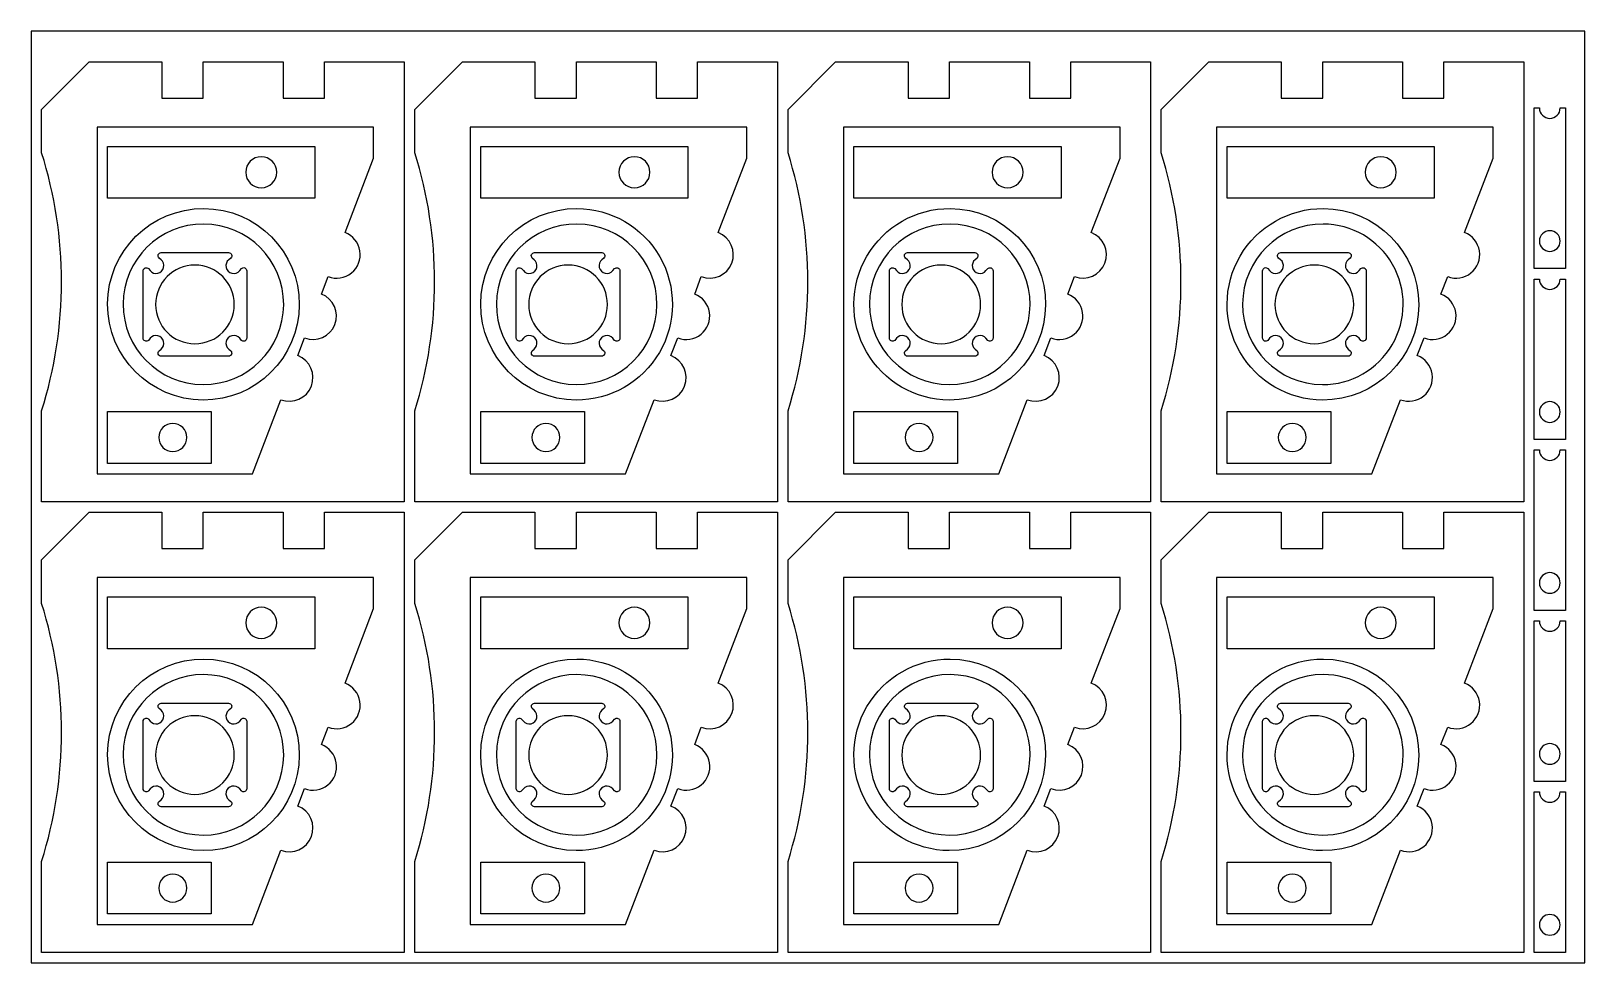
# Model space of a CAD drawing. Header units: metres. Extents: x 0 to 1500, y 0 to 900.
import ezdxf

# ---------------------------------------------------------------- set-up
doc = ezdxf.new("R2010")
doc.units = ezdxf.units.M

msp = doc.modelspace()

# ---------------------------------------------------------------- linework, layer by layer
for points in [[(0, 0), (1500, 0), (1500, 900), (0, 900)], [(273.9, 738.6), (73.9, 738.6), (73.9, 788.6), (273.9, 788.6)], [(634.1, 738.6), (434.1, 738.6), (434.1, 788.6), (634.1, 788.6)], [(994.3, 738.6), (794.3, 738.6), (794.3, 788.6), (994.3, 788.6)], [(1354.6, 738.6), (1154.6, 738.6), (1154.6, 788.6), (1354.6, 788.6)], [(173.9, 482.5), (73.9, 482.5), (73.9, 532.5), (173.9, 532.5)], [(534.1, 482.5), (434.1, 482.5), (434.1, 532.5), (534.1, 532.5)], [(894.3, 482.5), (794.3, 482.5), (794.3, 532.5), (894.3, 532.5)], [(1254.6, 482.5), (1154.6, 482.5), (1154.6, 532.5), (1254.6, 532.5)], [(273.9, 303.5), (73.9, 303.5), (73.9, 353.5), (273.9, 353.5)], [(634.1, 303.5), (434.1, 303.5), (434.1, 353.5), (634.1, 353.5)], [(994.3, 303.5), (794.3, 303.5), (794.3, 353.5), (994.3, 353.5)], [(1354.6, 303.5), (1154.6, 303.5), (1154.6, 353.5), (1354.6, 353.5)], [(173.9, 47.3), (73.9, 47.3), (73.9, 97.3), (173.9, 97.3)], [(534.1, 47.3), (434.1, 47.3), (434.1, 97.3), (534.1, 97.3)], [(894.3, 47.3), (794.3, 47.3), (794.3, 97.3), (894.3, 97.3)], [(1254.6, 47.3), (1154.6, 47.3), (1154.6, 97.3), (1254.6, 97.3)]]:
    msp.add_lwpolyline(points, close=True)
for points in [[(360.2, 445.3), (10.2, 445.3), (10.2, 533.2, 0.153732), (10.2, 782.5), (10.2, 824.4), (56.1, 870.3), (126.2, 870.3), (126.2, 835.3), (166.2, 835.3), (166.2, 870.3), (243.2, 870.3), (243.2, 835.3), (283.2, 835.3), (283.2, 870.3), (360.2, 870.3)], [(720.4, 445.3), (370.4, 445.3), (370.4, 533.2, 0.153732), (370.4, 782.5), (370.4, 824.4), (416.4, 870.3), (486.4, 870.3), (486.4, 835.3), (526.4, 835.3), (526.4, 870.3), (603.4, 870.3), (603.4, 835.3), (643.4, 835.3), (643.4, 870.3), (720.4, 870.3)], [(1080.7, 445.3), (730.7, 445.3), (730.7, 533.2, 0.153732), (730.7, 782.5), (730.7, 824.4), (776.6, 870.3), (846.7, 870.3), (846.7, 835.3), (886.7, 835.3), (886.7, 870.3), (963.7, 870.3), (963.7, 835.3), (1003.7, 835.3), (1003.7, 870.3), (1080.7, 870.3)], [(1440.9, 445.3), (1090.9, 445.3), (1090.9, 533.2, 0.153732), (1090.9, 782.5), (1090.9, 824.4), (1136.8, 870.3), (1206.9, 870.3), (1206.9, 835.3), (1246.9, 835.3), (1246.9, 870.3), (1323.9, 870.3), (1323.9, 835.3), (1363.9, 835.3), (1363.9, 870.3), (1440.9, 870.3)], [(1451.1, 670.7), (1451.1, 825.7), (1456.1, 825.7, 1), (1476.1, 825.7), (1481.1, 825.7), (1481.1, 670.7)], [(330.7, 777.3), (330.7, 807.3), (63.7, 807.3), (63.7, 472.3), (213.7, 472.3), (241.2, 544, 1), (257.5, 586.5), (264, 603.6, 1), (280.3, 646), (286.8, 662.8, 1), (303.1, 705.3)], [(690.9, 777.3), (690.9, 807.3), (423.9, 807.3), (423.9, 472.3), (573.9, 472.3), (601.4, 544, 1), (617.7, 586.5), (624.3, 603.6, 1), (640.6, 646), (647, 662.8, 1), (663.3, 705.3)], [(1051.2, 777.3), (1051.2, 807.3), (784.2, 807.3), (784.2, 472.3), (934.2, 472.3), (961.7, 544, 1), (978, 586.5), (984.5, 603.6, 1), (1000.8, 646), (1007.3, 662.8, 1), (1023.5, 705.3)], [(1411.4, 777.3), (1411.4, 807.3), (1144.4, 807.3), (1144.4, 472.3), (1294.4, 472.3), (1321.9, 544, 1), (1338.2, 586.5), (1344.7, 603.6, 1), (1361, 646), (1367.5, 662.8, 1), (1383.8, 705.3)], [(237.2, 763.6, 1), (207.2, 763.6, 1)], [(597.4, 763.6, 1), (567.4, 763.6, 1)], [(957.7, 763.6, 1), (927.7, 763.6, 1)], [(1317.9, 763.6, 1), (1287.9, 763.6, 1)], [(166.8, 728.6, -1), (166, 543.6, -1)], [(527, 728.6, -1), (526.2, 543.6, -1)], [(887.2, 728.6, -1), (886.4, 543.6, -1)], [(1247.5, 728.6, -1), (1246.7, 543.6, -1)], [(166.7, 713.6, 1), (166, 558.6, 1)], [(527, 713.6, 1), (526.3, 558.6, 1)], [(887.2, 713.6, 1), (886.5, 558.6, 1)], [(1247.4, 713.6, 1), (1246.7, 558.6, 1)], [(1466.1, 687.2, 1), (1466.1, 707.2, 1)], [(125.6, 686), (190.7, 686, -0.668179), (192.8, 680.8), (190.8, 679.2, 1.090085), (201.4, 668.6), (203, 670.6, -0.668179), (208.2, 668.5), (208.2, 603.5, -0.668179), (203, 601.3), (201.4, 603.3, 1.090085), (190.8, 592.7), (192.8, 591.1, -0.668179), (190.7, 586), (125.6, 586, -0.668179), (123.5, 591.1), (125.5, 592.7, 1.090085), (114.9, 603.3), (113.3, 601.3, -0.668179), (108.2, 603.5), (108.2, 668.5, -0.668179), (113.3, 670.6), (114.9, 668.6, 1.090085), (125.5, 679.2), (123.5, 680.8, -0.668179)], [(485.9, 686), (550.9, 686, -0.668179), (553, 680.8), (551, 679.2, 1.090085), (561.6, 668.6), (563.3, 670.6, -0.668179), (568.4, 668.5), (568.4, 603.5, -0.668179), (563.3, 601.3), (561.6, 603.3, 1.090085), (551, 592.7), (553, 591.1, -0.668179), (550.9, 586), (485.9, 586, -0.668179), (483.8, 591.1), (485.7, 592.7, 1.090085), (475.2, 603.3), (473.5, 601.3, -0.668179), (468.4, 603.5), (468.4, 668.5, -0.668179), (473.5, 670.6), (475.2, 668.6, 1.090085), (485.7, 679.2), (483.8, 680.8, -0.668179)], [(846.1, 686), (911.1, 686, -0.668179), (913.2, 680.8), (911.3, 679.2, 1.090085), (921.8, 668.6), (923.5, 670.6, -0.668179), (928.6, 668.5), (928.6, 603.5, -0.668179), (923.5, 601.3), (921.8, 603.3, 1.090085), (911.3, 592.7), (913.2, 591.1, -0.668179), (911.1, 586), (846.1, 586, -0.668179), (844, 591.1), (846, 592.7, 1.090085), (835.4, 603.3), (833.7, 601.3, -0.668179), (828.6, 603.5), (828.6, 668.5, -0.668179), (833.7, 670.6), (835.4, 668.6, 1.090085), (846, 679.2), (844, 680.8, -0.668179)], [(1206.3, 686), (1271.4, 686, -0.668179), (1273.5, 680.8), (1271.5, 679.2, 1.090085), (1282.1, 668.6), (1283.7, 670.6, -0.668179), (1288.8, 668.5), (1288.8, 603.5, -0.668179), (1283.7, 601.3), (1282.1, 603.3, 1.090085), (1271.5, 592.7), (1273.5, 591.1, -0.668179), (1271.4, 586), (1206.3, 586, -0.668179), (1204.2, 591.1), (1206.2, 592.7, 1.090085), (1195.6, 603.3), (1194, 601.3, -0.668179), (1188.8, 603.5), (1188.8, 668.5, -0.668179), (1194, 670.6), (1195.6, 668.6, 1.090085), (1206.2, 679.2), (1204.2, 680.8, -0.668179)], [(196.2, 636, 1), (120.2, 636, 1)], [(556.4, 636, 1), (480.4, 636, 1)], [(916.6, 636, 1), (840.6, 636, 1)], [(1276.8, 636, 1), (1200.8, 636, 1)], [(1451.1, 505.5), (1451.1, 660.5), (1456.1, 660.5, 1), (1476.1, 660.5), (1481.1, 660.5), (1481.1, 505.5)], [(1466.1, 522.1, 1), (1466.1, 542.1, 1)], [(150.3, 507.5, 1), (123.3, 507.5, 1)], [(510.5, 507.5, 1), (483.5, 507.5, 1)], [(870.7, 507.5, 1), (843.7, 507.5, 1)], [(1231, 507.5, 1), (1204, 507.5, 1)], [(1451.1, 340.4), (1451.1, 495.4), (1456.1, 495.4, 1), (1476.1, 495.4), (1481.1, 495.4), (1481.1, 340.4)], [(360.2, 10.2), (10.2, 10.2), (10.2, 98, 0.153732), (10.2, 347.3), (10.2, 389.3), (56.1, 435.2), (126.2, 435.2), (126.2, 400.2), (166.2, 400.2), (166.2, 435.2), (243.2, 435.2), (243.2, 400.2), (283.2, 400.2), (283.2, 435.2), (360.2, 435.2)], [(720.4, 10.2), (370.4, 10.2), (370.4, 98, 0.153732), (370.4, 347.3), (370.4, 389.3), (416.4, 435.2), (486.4, 435.2), (486.4, 400.2), (526.4, 400.2), (526.4, 435.2), (603.4, 435.2), (603.4, 400.2), (643.4, 400.2), (643.4, 435.2), (720.4, 435.2)], [(1080.7, 10.2), (730.7, 10.2), (730.7, 98, 0.153732), (730.7, 347.3), (730.7, 389.3), (776.6, 435.2), (846.7, 435.2), (846.7, 400.2), (886.7, 400.2), (886.7, 435.2), (963.7, 435.2), (963.7, 400.2), (1003.7, 400.2), (1003.7, 435.2), (1080.7, 435.2)], [(1440.9, 10.2), (1090.9, 10.2), (1090.9, 98, 0.153732), (1090.9, 347.3), (1090.9, 389.3), (1136.8, 435.2), (1206.9, 435.2), (1206.9, 400.2), (1246.9, 400.2), (1246.9, 435.2), (1323.9, 435.2), (1323.9, 400.2), (1363.9, 400.2), (1363.9, 435.2), (1440.9, 435.2)], [(1466.1, 357, 1), (1466.1, 377, 1)], [(330.7, 342.2), (330.7, 372.2), (63.7, 372.2), (63.7, 37.2), (213.7, 37.2), (241.2, 108.9, 1), (257.5, 151.4), (264, 168.4, 1), (280.3, 210.9), (286.8, 227.7, 1), (303.1, 270.2)], [(690.9, 342.2), (690.9, 372.2), (423.9, 372.2), (423.9, 37.2), (573.9, 37.2), (601.4, 108.9, 1), (617.7, 151.4), (624.3, 168.4, 1), (640.6, 210.9), (647, 227.7, 1), (663.3, 270.2)], [(1051.2, 342.2), (1051.2, 372.2), (784.2, 372.2), (784.2, 37.2), (934.2, 37.2), (961.7, 108.9, 1), (978, 151.4), (984.5, 168.4, 1), (1000.8, 210.9), (1007.3, 227.7, 1), (1023.5, 270.2)], [(1411.4, 342.2), (1411.4, 372.2), (1144.4, 372.2), (1144.4, 37.2), (1294.4, 37.2), (1321.9, 108.9, 1), (1338.2, 151.4), (1344.7, 168.4, 1), (1361, 210.9), (1367.5, 227.7, 1), (1383.8, 270.2)], [(237.2, 328.5, 1), (207.2, 328.5, 1)], [(597.4, 328.5, 1), (567.4, 328.5, 1)], [(957.7, 328.5, 1), (927.7, 328.5, 1)], [(1317.9, 328.5, 1), (1287.9, 328.5, 1)], [(1451.1, 175.3), (1451.1, 330.3), (1456.1, 330.3, 1), (1476.1, 330.3), (1481.1, 330.3), (1481.1, 175.3)], [(166.8, 293.5, -1), (166, 108.5, -1)], [(527, 293.5, -1), (526.2, 108.5, -1)], [(887.2, 293.5, -1), (886.4, 108.5, -1)], [(1247.5, 293.5, -1), (1246.7, 108.5, -1)], [(166.7, 278.5, 1), (166, 123.5, 1)], [(527, 278.5, 1), (526.3, 123.5, 1)], [(887.2, 278.5, 1), (886.5, 123.5, 1)], [(1247.4, 278.5, 1), (1246.7, 123.5, 1)], [(125.6, 250.8), (190.7, 250.8, -0.668179), (192.8, 245.7), (190.8, 244.1, 1.090085), (201.4, 233.5), (203, 235.5, -0.668179), (208.2, 233.4), (208.2, 168.3, -0.668179), (203, 166.2), (201.4, 168.2, 1.090085), (190.8, 157.6), (192.8, 156, -0.668179), (190.7, 150.8), (125.6, 150.8, -0.668179), (123.5, 156), (125.5, 157.6, 1.090085), (114.9, 168.2), (113.3, 166.2, -0.668179), (108.2, 168.3), (108.2, 233.4, -0.668179), (113.3, 235.5), (114.9, 233.5, 1.090085), (125.5, 244.1), (123.5, 245.7, -0.668179)], [(485.9, 250.8), (550.9, 250.8, -0.668179), (553, 245.7), (551, 244.1, 1.090085), (561.6, 233.5), (563.3, 235.5, -0.668179), (568.4, 233.4), (568.4, 168.3, -0.668179), (563.3, 166.2), (561.6, 168.2, 1.090085), (551, 157.6), (553, 156, -0.668179), (550.9, 150.8), (485.9, 150.8, -0.668179), (483.8, 156), (485.7, 157.6, 1.090085), (475.2, 168.2), (473.5, 166.2, -0.668179), (468.4, 168.3), (468.4, 233.4, -0.668179), (473.5, 235.5), (475.2, 233.5, 1.090085), (485.7, 244.1), (483.8, 245.7, -0.668179)], [(846.1, 250.8), (911.1, 250.8, -0.668179), (913.2, 245.7), (911.3, 244.1, 1.090085), (921.8, 233.5), (923.5, 235.5, -0.668179), (928.6, 233.4), (928.6, 168.3, -0.668179), (923.5, 166.2), (921.8, 168.2, 1.090085), (911.3, 157.6), (913.2, 156, -0.668179), (911.1, 150.8), (846.1, 150.8, -0.668179), (844, 156), (846, 157.6, 1.090085), (835.4, 168.2), (833.7, 166.2, -0.668179), (828.6, 168.3), (828.6, 233.4, -0.668179), (833.7, 235.5), (835.4, 233.5, 1.090085), (846, 244.1), (844, 245.7, -0.668179)], [(1206.3, 250.8), (1271.4, 250.8, -0.668179), (1273.5, 245.7), (1271.5, 244.1, 1.090085), (1282.1, 233.5), (1283.7, 235.5, -0.668179), (1288.8, 233.4), (1288.8, 168.3, -0.668179), (1283.7, 166.2), (1282.1, 168.2, 1.090085), (1271.5, 157.6), (1273.5, 156, -0.668179), (1271.4, 150.8), (1206.3, 150.8, -0.668179), (1204.2, 156), (1206.2, 157.6, 1.090085), (1195.6, 168.2), (1194, 166.2, -0.668179), (1188.8, 168.3), (1188.8, 233.4, -0.668179), (1194, 235.5), (1195.6, 233.5, 1.090085), (1206.2, 244.1), (1204.2, 245.7, -0.668179)], [(196.2, 200.8, 1), (120.2, 200.8, 1)], [(556.4, 200.8, 1), (480.4, 200.8, 1)], [(916.6, 200.8, 1), (840.6, 200.8, 1)], [(1276.8, 200.8, 1), (1200.8, 200.8, 1)], [(1466.1, 191.9, 1), (1466.1, 211.9, 1)], [(1451.1, 10.2), (1451.1, 165.2), (1456.1, 165.2, 1), (1476.1, 165.2), (1481.1, 165.2), (1481.1, 10.2)], [(150.3, 72.3, 1), (123.3, 72.3, 1)], [(510.5, 72.3, 1), (483.5, 72.3, 1)], [(870.7, 72.3, 1), (843.7, 72.3, 1)], [(1231, 72.3, 1), (1204, 72.3, 1)], [(1466.1, 26.8, 1), (1466.1, 46.8, 1)]]:
    msp.add_lwpolyline(points, format="xyb", close=True)

doc.saveas('drawing.dxf')
